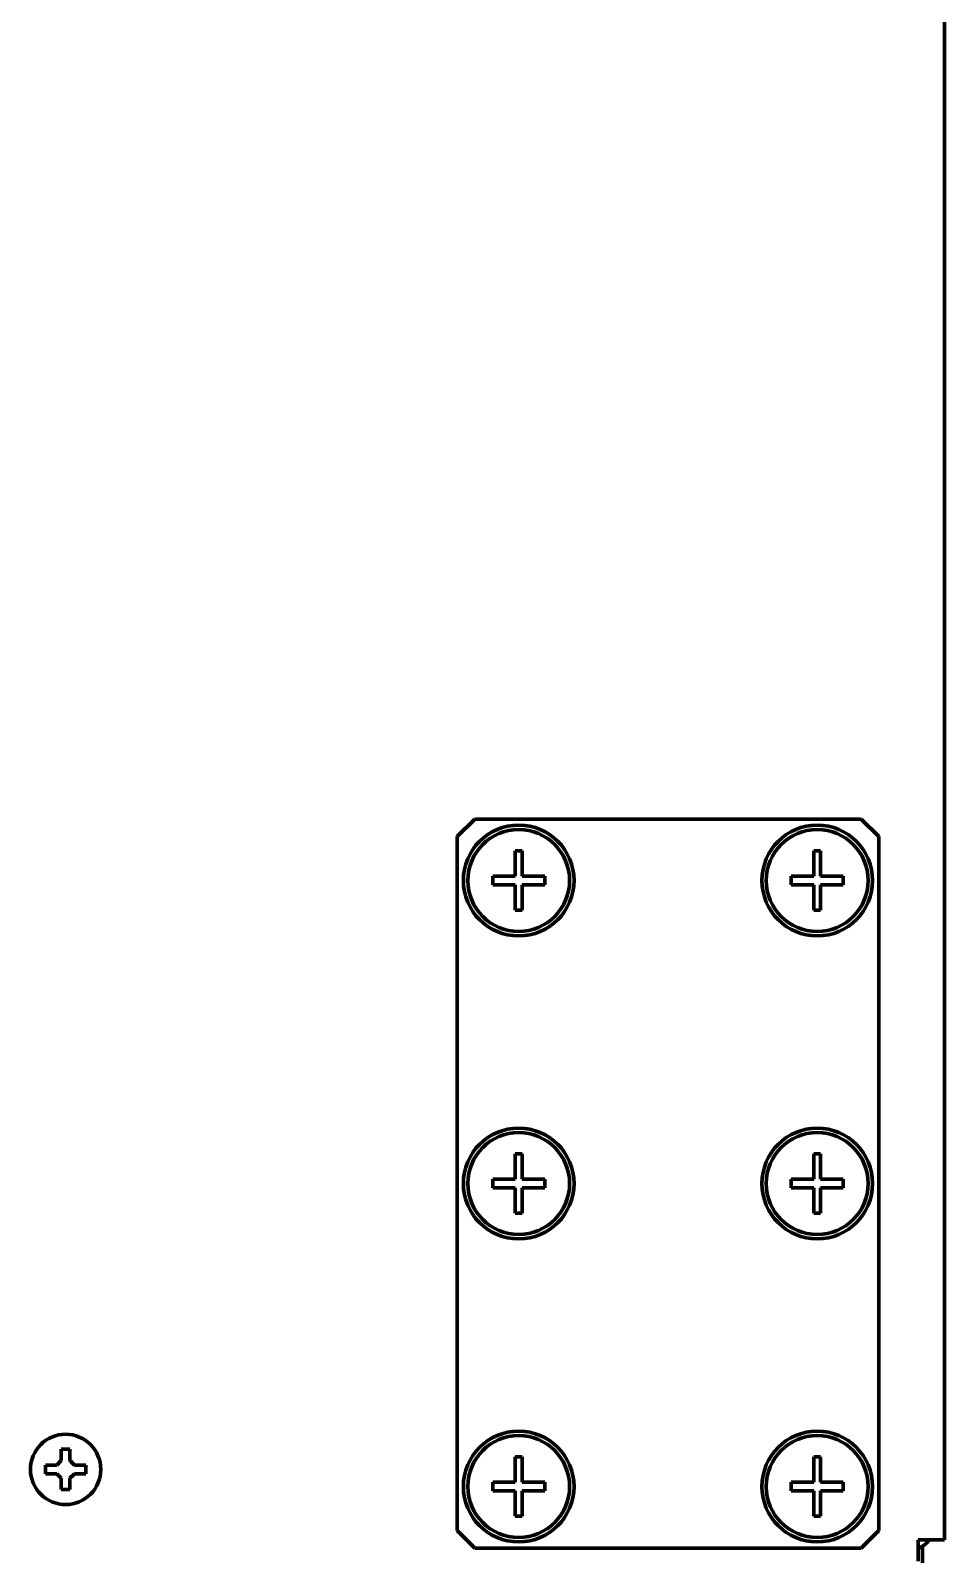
# Model space of a CAD drawing. Header units: inches. Extents: x 904 to 7172, y 213 to 5528.
# Drawn here: x 3586.5 to 3690.6, y 392.1 to 565.6 of the extents above; entities that cross this region are included whole.
import ezdxf

# ---------------------------------------------------------------- set-up
doc = ezdxf.new("R2010")
doc.units = ezdxf.units.IN

msp = doc.modelspace()

# ---------------------------------------------------------------- linework, layer by layer
at = {"linetype": 'Continuous', "lineweight": 70}
for p, q in [((3690.62, 393.77), (3690.62, 967.73)), ((3637.12, 475.82), (3635.12, 473.82)), ((3637.12, 475.82), (3681.12, 475.82)), ((3683.12, 473.82), (3681.12, 475.82)), ((3635.12, 394.82), (3635.12, 473.82)), ((3683.12, 473.82), (3683.12, 394.82)), ((3641.73, 472.2), (3641.73, 469.3)), ((3642.51, 472.2), (3641.73, 472.2)), ((3642.51, 469.3), (3642.51, 472.2)), ((3675.73, 472.2), (3675.73, 469.3)), ((3676.51, 472.2), (3675.73, 472.2)), ((3676.51, 469.3), (3676.51, 472.2)), ((3641.73, 469.3), (3639.16, 469.3)), ((3639.16, 469.3), (3639.16, 468.34)), ((3645.08, 469.3), (3642.51, 469.3)), ((3645.08, 468.34), (3645.08, 469.3)), ((3673.16, 469.3), (3673.16, 468.34)), ((3675.73, 469.3), (3673.16, 469.3)), ((3679.08, 469.3), (3676.51, 469.3)), ((3679.08, 468.34), (3679.08, 469.3)), ((3639.16, 468.34), (3641.73, 468.34)), ((3641.73, 468.34), (3641.73, 465.44)), ((3642.51, 468.34), (3645.08, 468.34)), ((3642.51, 465.44), (3642.51, 468.34)), ((3673.16, 468.34), (3675.73, 468.34)), ((3675.73, 468.34), (3675.73, 465.44)), ((3676.51, 468.34), (3679.08, 468.34)), ((3676.51, 465.44), (3676.51, 468.34)), ((3641.73, 465.44), (3642.51, 465.44)), ((3675.73, 465.44), (3676.51, 465.44)), ((3641.73, 437.7), (3641.73, 434.8)), ((3642.51, 437.7), (3641.73, 437.7)), ((3642.51, 434.8), (3642.51, 437.7)), ((3675.73, 437.7), (3675.73, 434.8)), ((3676.51, 437.7), (3675.73, 437.7)), ((3676.51, 434.8), (3676.51, 437.7)), ((3641.73, 434.8), (3639.16, 434.8)), ((3639.16, 434.8), (3639.16, 433.84)), ((3639.16, 433.84), (3641.73, 433.84)), ((3641.73, 433.84), (3641.73, 430.94)), ((3645.08, 434.8), (3642.51, 434.8)), ((3642.51, 433.84), (3645.08, 433.84)), ((3642.51, 430.94), (3642.51, 433.84)), ((3645.08, 433.84), (3645.08, 434.8)), ((3675.73, 434.8), (3673.16, 434.8)), ((3673.16, 434.8), (3673.16, 433.84)), ((3673.16, 433.84), (3675.73, 433.84)), ((3675.73, 433.84), (3675.73, 430.94)), ((3679.08, 434.8), (3676.51, 434.8)), ((3676.51, 433.84), (3679.08, 433.84)), ((3676.51, 430.94), (3676.51, 433.84)), ((3679.08, 433.84), (3679.08, 434.8)), ((3641.73, 430.94), (3642.51, 430.94)), ((3675.73, 430.94), (3676.51, 430.94)), ((3641.73, 403.2), (3641.73, 400.3)), ((3642.51, 403.2), (3641.73, 403.2)), ((3642.51, 400.3), (3642.51, 403.2)), ((3675.73, 403.2), (3675.73, 400.3)), ((3676.51, 403.2), (3675.73, 403.2)), ((3676.51, 400.3), (3676.51, 403.2)), ((3588.22, 401.77), (3588.22, 402.27)), ((3588.22, 401.27), (3588.22, 401.77)), ((3592.82, 402.27), (3592.82, 401.77)), ((3592.82, 401.77), (3592.82, 401.27)), ((3641.73, 400.3), (3639.16, 400.3)), ((3639.16, 400.3), (3639.16, 399.34)), ((3639.16, 399.34), (3641.73, 399.34)), ((3641.73, 399.34), (3641.73, 396.44)), ((3645.08, 400.3), (3642.51, 400.3)), ((3642.51, 399.34), (3645.08, 399.34)), ((3642.51, 396.44), (3642.51, 399.34)), ((3645.08, 399.34), (3645.08, 400.3)), ((3675.73, 400.3), (3673.16, 400.3)), ((3673.16, 400.3), (3673.16, 399.34)), ((3673.16, 399.34), (3675.73, 399.34)), ((3675.73, 399.34), (3675.73, 396.44)), ((3679.08, 400.3), (3676.51, 400.3)), ((3676.51, 399.34), (3679.08, 399.34)), ((3676.51, 396.44), (3676.51, 399.34)), ((3679.08, 399.34), (3679.08, 400.3)), ((3641.73, 396.44), (3642.51, 396.44)), ((3675.73, 396.44), (3676.51, 396.44)), ((3635.12, 394.82), (3637.12, 392.82)), ((3681.12, 392.82), (3683.12, 394.82)), ((3681.12, 392.82), (3637.12, 392.82)), ((3687.62, 393.77), (3687.62, 393.34)), ((3687.62, 393.77), (3688.62, 393.77)), ((3687.62, 391.34), (3687.62, 393.34)), ((3688.12, 393.04), (3688.12, 363.77)), ((3688.62, 393.77), (3690.62, 393.77))]:
    msp.add_line(p, q, dxfattribs=at)
for centre, radius in [((3642.12, 468.82), 6.3), ((3642.12, 468.82), 5.8), ((3676.12, 468.82), 6.3), ((3676.12, 468.82), 5.8), ((3642.12, 434.32), 6.3), ((3642.12, 434.32), 5.8), ((3676.12, 434.32), 6.3), ((3676.12, 434.32), 5.8), ((3642.12, 399.82), 6.3), ((3676.12, 399.82), 6.3), ((3590.52, 401.77), 4), ((3642.12, 399.82), 5.8), ((3676.12, 399.82), 5.8)]:
    msp.add_circle(centre, radius, dxfattribs=at)
msp.add_arc((3687.12, 394.77), 2, 284.4787, 329.9991, dxfattribs=at)
for points in [[(3589.52, 402.27), (3589.54, 402.29), (3589.59, 402.34), (3589.66, 402.41), (3589.73, 402.48), (3589.8, 402.55), (3589.88, 402.62), (3589.95, 402.7), (3589.99, 402.74), (3590.02, 402.77)], [(3590.02, 402.77), (3590.02, 402.82), (3590.02, 402.93), (3590.02, 403.09), (3590.02, 403.25), (3590.02, 403.41), (3590.02, 403.56), (3590.02, 403.71), (3590.02, 403.88), (3590.02, 404), (3590.02, 404.07)], [(3590.02, 404.07), (3590.19, 404.07), (3590.52, 404.07), (3590.85, 404.07), (3591.02, 404.07)], [(3591.02, 402.77), (3591.04, 402.74), (3591.1, 402.69), (3591.17, 402.62), (3591.24, 402.55), (3591.31, 402.48), (3591.38, 402.41), (3591.45, 402.34), (3591.5, 402.29), (3591.52, 402.27)], [(3589.52, 401.27), (3589.46, 401.27), (3589.36, 401.27), (3589.19, 401.27), (3589.04, 401.27), (3588.88, 401.27), (3588.73, 401.27), (3588.57, 401.27), (3588.41, 401.27), (3588.28, 401.27), (3588.22, 401.27)], [(3590.02, 400.77), (3589.99, 400.79), (3589.94, 400.85), (3589.87, 400.92), (3589.8, 400.99), (3589.73, 401.06), (3589.66, 401.13), (3589.59, 401.2), (3589.54, 401.24), (3589.52, 401.27)], [(3591.52, 401.27), (3591.49, 401.24), (3591.45, 401.2), (3591.38, 401.13), (3591.3, 401.05), (3591.23, 400.98), (3591.16, 400.91), (3591.09, 400.84), (3591.04, 400.79), (3591.02, 400.77)], [(3591.52, 402.27), (3591.57, 402.27), (3591.68, 402.27), (3591.84, 402.27), (3592, 402.27), (3592.16, 402.27), (3592.31, 402.27), (3592.47, 402.27), (3592.63, 402.27), (3592.75, 402.27), (3592.82, 402.27)], [(3591.02, 399.47), (3590.85, 399.47), (3590.52, 399.47), (3590.19, 399.47), (3590.02, 399.47)], [(3591.02, 400.77), (3591.02, 400.71), (3591.02, 400.61), (3591.02, 400.44), (3591.02, 400.29), (3591.02, 400.13), (3591.02, 399.98), (3591.02, 399.82), (3591.02, 399.66), (3591.02, 399.53), (3591.02, 399.47)]]:
    msp.add_open_spline(points, degree=3, dxfattribs=at)
for points in [[(3591.02, 404.07), (3591.02, 403.87), (3591.02, 403.66), (3591.02, 403.33), (3591.02, 403.22), (3591.02, 403), (3591.02, 402.88), (3591.02, 402.77)], [(3588.22, 402.27), (3588.42, 402.27), (3588.63, 402.27), (3588.96, 402.27), (3589.07, 402.27), (3589.29, 402.27), (3589.4, 402.27), (3589.52, 402.27)], [(3592.82, 401.27), (3592.62, 401.27), (3592.41, 401.27), (3592.08, 401.27), (3591.97, 401.27), (3591.75, 401.27), (3591.63, 401.27), (3591.52, 401.27)], [(3590.02, 399.47), (3590.02, 399.67), (3590.02, 399.88), (3590.02, 400.21), (3590.02, 400.32), (3590.02, 400.54), (3590.02, 400.65), (3590.02, 400.77)]]:
    msp.add_open_spline(points, degree=3, knots=[0, 0, 0, 0, 0.5, 0.5, 0.75, 0.75, 1, 1, 1, 1], dxfattribs=at)

doc.saveas('drawing.dxf')
